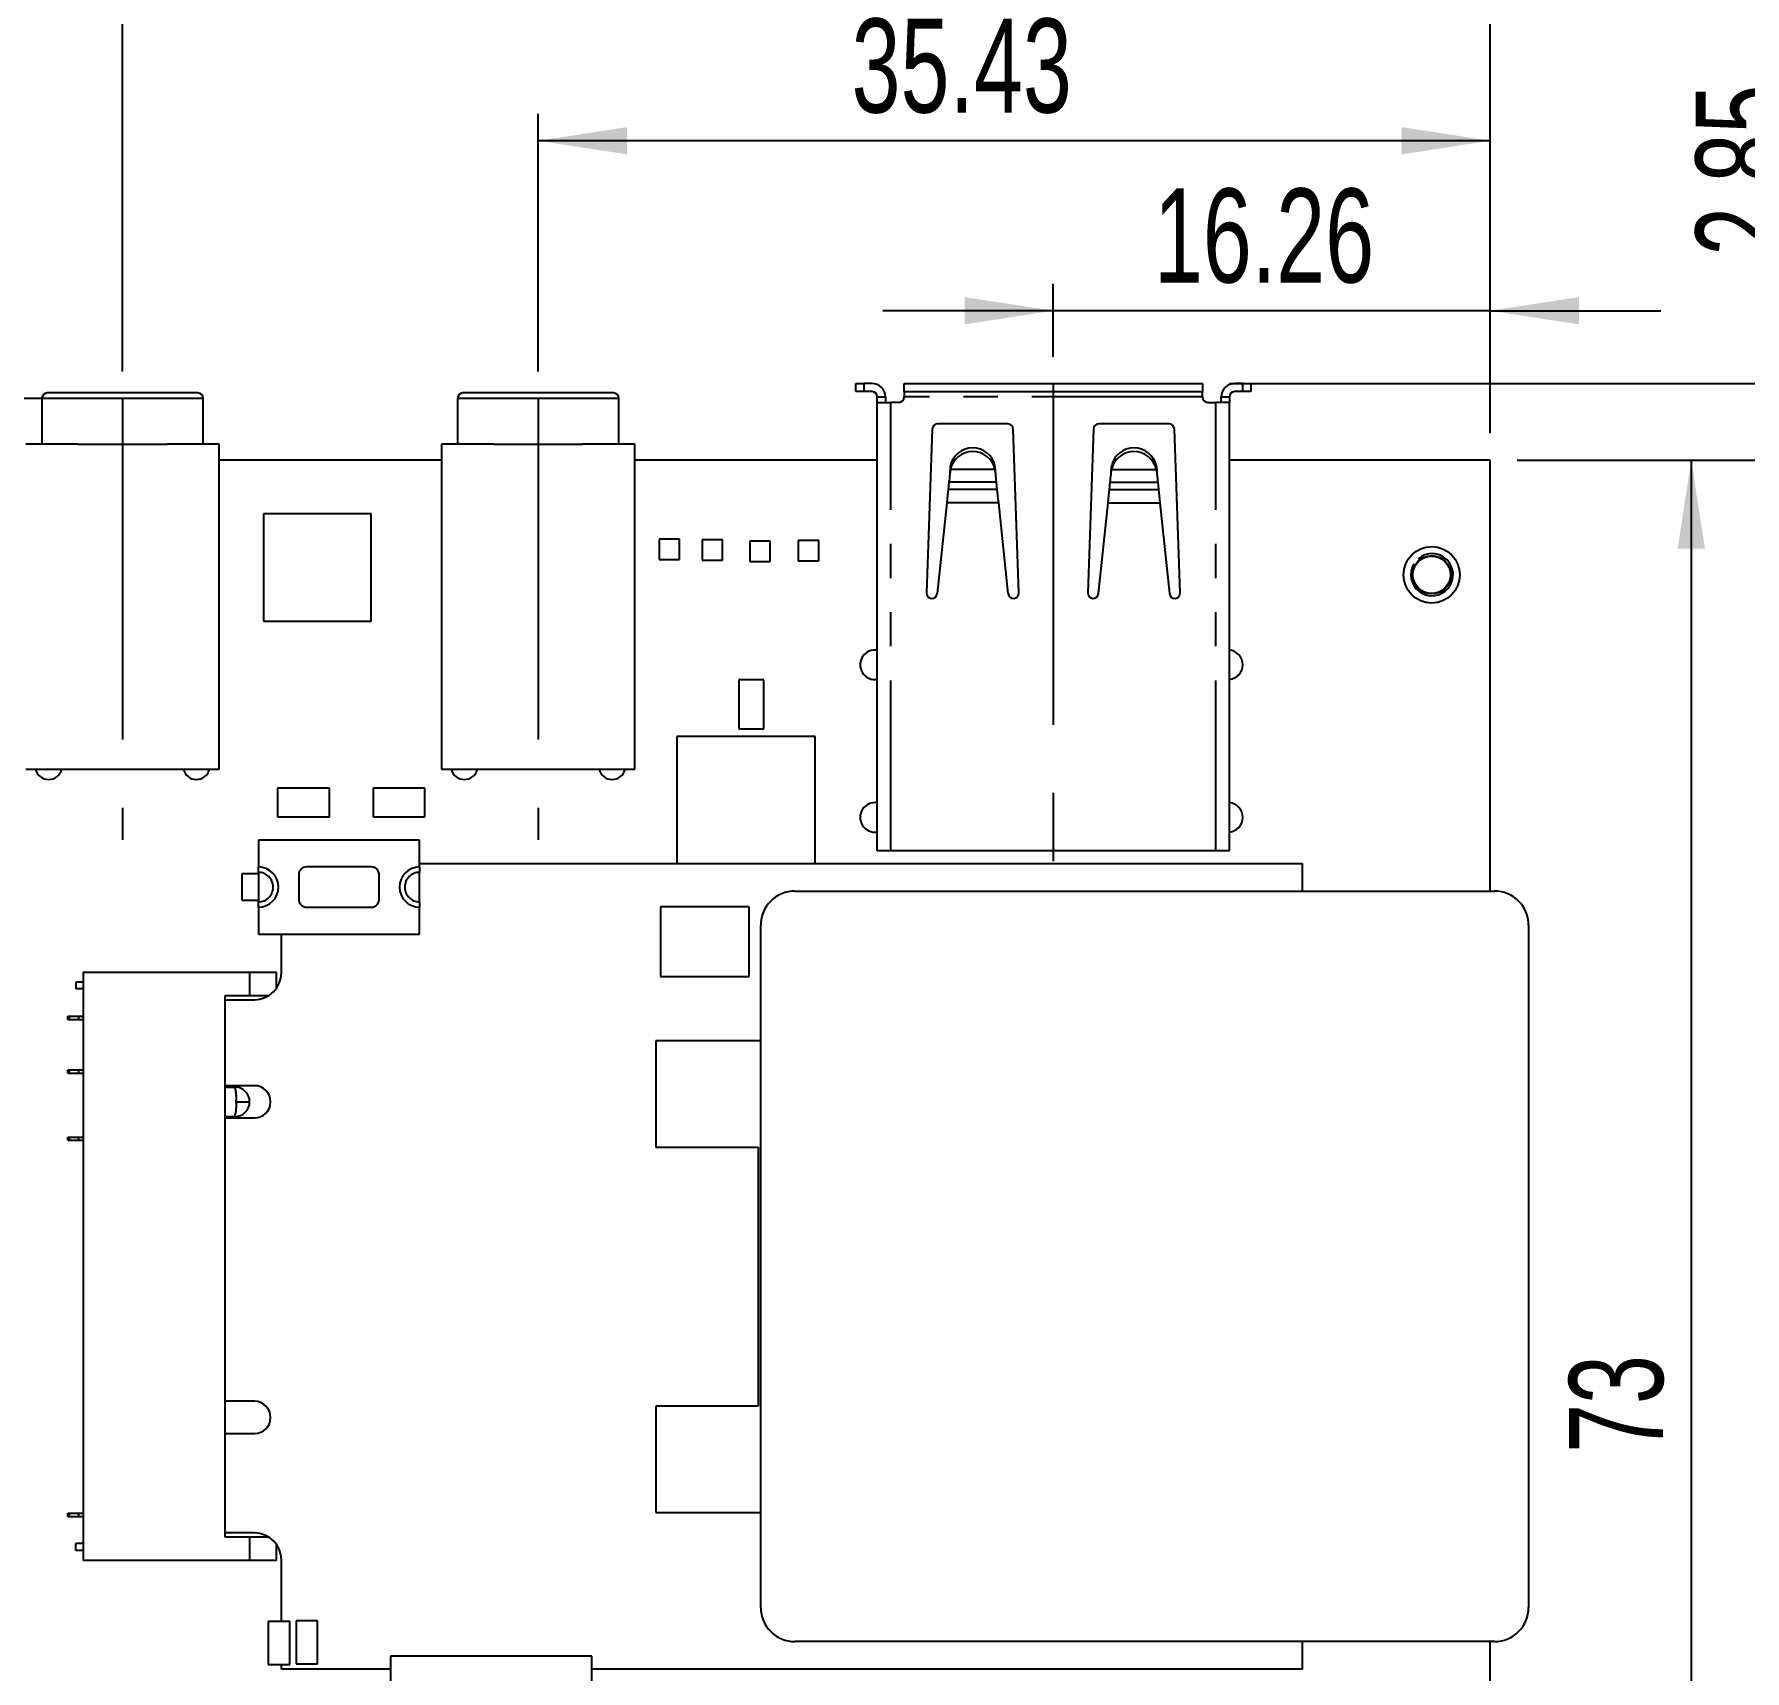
# Model space of a CAD drawing. Extents: x 5 to 415, y 3 to 292.
# Drawn here: x 79.6 to 143.2, y 135.3 to 196.2 of the extents above; entities that cross this region are included whole.
import ezdxf
from ezdxf.enums import TextEntityAlignment as Align

# ---------------------------------------------------------------- set-up
doc = ezdxf.new("R2010")
doc.units = 0
doc.linetypes.add('CENTERX2', pattern=[20.32, 12.7, -2.54, 2.54, -2.54])
doc.linetypes.add('PHANTOM', pattern=[12.7, 6.35, -1.27, 1.27, -1.27, 1.27, -1.27])
doc.layers.get('0').update_dxf_attribs({"linetype": 'CONTINUOUS'})
doc.dimstyles.new('SLDDIMSTYLE0', dxfattribs={"dimtxt": 3.5, "dimasz": 3.302, "dimexe": 0, "dimexo": 0.0625, "dimgap": 0.875, "dimtad": 1, "dimrnd": 1e-09, "dimzin": 12, "dimsah": 1, "dimcen": 0.09, "dimazin": 3, "dimtfac": 1, "dimtmove": 0, "dimatfit": 3})
doc.dimstyles.new('SLDDIMSTYLE1', dxfattribs={"dimtxt": 3.5, "dimasz": 3.302, "dimexe": 0, "dimexo": 0.0625, "dimgap": 0.875, "dimtad": 1, "dimrnd": 1e-09, "dimzin": 12, "dimsah": 1, "dimcen": 0.09, "dimazin": 3, "dimtfac": 1, "dimtofl": 0, "dimtmove": 0, "dimatfit": 3})
doc.dimstyles.new('SLDDIMSTYLE2', dxfattribs={"dimtxt": 3.5, "dimasz": 3.302, "dimexe": 0, "dimexo": 0.0625, "dimgap": 0.875, "dimtad": 1, "dimrnd": 1e-09, "dimzin": 4, "dimsah": 1, "dimcen": 0.09, "dimazin": 3, "dimtfac": 1, "dimtofl": 0, "dimtmove": 0, "dimatfit": 3})
doc.dimstyles.new('SLDDIMSTYLE3', dxfattribs={"dimtxt": 3.5, "dimasz": 3.302, "dimexe": 0, "dimexo": 0.0625, "dimgap": 0.875, "dimtad": 1, "dimrnd": 1e-09, "dimzin": 4, "dimsah": 1, "dimcen": 0.09, "dimazin": 3, "dimtfac": 1, "dimtmove": 0, "dimatfit": 3})

# ---------------------------------------------------------------- blocks, each defined once
blk = doc.blocks.new('_D')
at = {"color": 7, "linetype": 'CONTINUOUS'}
for p, q in [((117.49, 184.202), (117.49, 186.914)), ((133.75, 181.352), (133.75, 186.914)), ((117.49, 185.914), (111.14, 185.914)), ((133.75, 185.914), (117.49, 185.914)), ((133.75, 185.914), (140.1, 185.914))]:
    blk.add_line(p, q, dxfattribs=at)
for points in [[(117.49, 185.914), (114.188, 186.422), (114.188, 185.406)], [(133.75, 185.914), (137.052, 185.406), (137.052, 186.422)]]:
    blk.add_solid(points, dxfattribs=at)
at = {"color": 7, "linetype": 'CONTINUOUS', "width": 0.7}
blk.add_text('16.26', height=3.5, dxfattribs=at).set_placement((121.231, 185.914), align=Align.BOTTOM_LEFT)
blk = doc.blocks.new('_D_1')
at = {"color": 7, "linetype": 'CONTINUOUS'}
for p, q in [((98.32, 183.652), (98.32, 193.241)), ((133.75, 181.352), (133.75, 193.241)), ((133.75, 192.241), (98.32, 192.241))]:
    blk.add_line(p, q, dxfattribs=at)
for points in [[(98.32, 192.241), (101.622, 191.733), (101.622, 192.749)], [(133.75, 192.241), (130.448, 192.749), (130.448, 191.733)]]:
    blk.add_solid(points, dxfattribs=at)
at = {"color": 7, "linetype": 'CONTINUOUS', "width": 0.7}
blk.add_text('35.43', height=3.5, dxfattribs=at).set_placement((109.981, 192.241), align=Align.BOTTOM_LEFT)
blk = doc.blocks.new('_D_2')
at = {"color": 7, "linetype": 'CONTINUOUS'}
for p, q in [((82.85, 183.652), (82.85, 198.414)), ((133.75, 181.352), (133.75, 198.414)), ((133.75, 197.414), (82.85, 197.414))]:
    blk.add_line(p, q, dxfattribs=at)
for points in [[(82.85, 197.414), (86.152, 196.906), (86.152, 197.922)], [(133.75, 197.414), (130.448, 197.922), (130.448, 196.906)]]:
    blk.add_solid(points, dxfattribs=at)
at = {"color": 7, "linetype": 'CONTINUOUS', "width": 0.7}
blk.add_text('50.90', height=3.5, dxfattribs=at).set_placement((102.456, 197.414), align=Align.BOTTOM_LEFT)
blk = doc.blocks.new('_D_3')
at = {"color": 7, "linetype": 'CONTINUOUS'}
for p, q in [((41.778, 184.575), (41.778, 204.414)), ((133.75, 181.352), (133.75, 204.414)), ((133.75, 203.414), (41.778, 203.414))]:
    blk.add_line(p, q, dxfattribs=at)
for points in [[(41.778, 203.414), (45.08, 202.906), (45.08, 203.922)], [(133.75, 203.414), (130.448, 203.922), (130.448, 202.906)]]:
    blk.add_solid(points, dxfattribs=at)
at = {"color": 7, "linetype": 'CONTINUOUS', "width": 0.7}
blk.add_text('91.97', height=3.5, dxfattribs=at).set_placement((81.074, 203.414), align=Align.BOTTOM_LEFT)
blk = doc.blocks.new('_D_9')
at = {"color": 7, "linetype": 'CONTINUOUS'}
for p, q in [((58.546, 182.652), (58.546, 196.083)), ((81.85, 182.652), (57.546, 182.652)), ((58.546, 182.652), (58.546, 180.352)), ((58.546, 180.352), (58.546, 174.002))]:
    blk.add_line(p, q, dxfattribs=at)
for points in [[(58.546, 182.652), (59.054, 185.954), (58.038, 185.954)], [(58.546, 180.352), (58.038, 177.05), (59.054, 177.05)]]:
    blk.add_solid(points, dxfattribs=at)
at = {"color": 7, "linetype": 'CONTINUOUS', "width": 0.7}
blk.add_text('2.30', height=3.5, rotation=90, dxfattribs=at).set_placement((58.546, 187.032), align=Align.BOTTOM_LEFT)
blk = doc.blocks.new('_D_11')
at = {"color": 7, "linetype": 'CONTINUOUS'}
for p, q in [((33.75, 181.352), (33.75, 210.414)), ((133.75, 181.352), (133.75, 210.414)), ((133.75, 209.414), (33.75, 209.414))]:
    blk.add_line(p, q, dxfattribs=at)
for points in [[(33.75, 209.414), (37.052, 208.906), (37.052, 209.922)], [(133.75, 209.414), (130.448, 209.922), (130.448, 208.906)]]:
    blk.add_solid(points, dxfattribs=at)
at = {"color": 7, "linetype": 'CONTINUOUS', "width": 0.7}
blk.add_text('100', height=3.5, dxfattribs=at).set_placement((83.014, 209.414, -81.793), align=Align.BOTTOM_LEFT)
blk = doc.blocks.new('_D_12')
at = {"color": 7, "linetype": 'CONTINUOUS'}
for p, q in [((134.75, 180.352), (142.232, 180.352)), ((141.232, 180.352), (141.232, 107.352)), ((134.75, 107.352), (142.232, 107.352))]:
    blk.add_line(p, q, dxfattribs=at)
for points in [[(141.232, 180.352), (140.724, 177.05), (141.74, 177.05)], [(141.232, 107.352), (141.74, 110.654), (140.724, 110.654)]]:
    blk.add_solid(points, dxfattribs=at)
at = {"color": 7, "linetype": 'CONTINUOUS', "width": 0.7}
blk.add_text('73', height=3.5, rotation=90, dxfattribs=at).set_placement((141.232, 143.389, -81.793), align=Align.BOTTOM_LEFT)
blk = doc.blocks.new('_D_17')
at = {"color": 7, "linetype": 'CONTINUOUS'}
for p, q in [((145.943, 183.202), (145.943, 197.009)), ((124.04, 183.202), (146.943, 183.202)), ((145.943, 183.202), (145.943, 180.352)), ((134.75, 180.352), (146.943, 180.352)), ((145.943, 180.352), (145.943, 174.002))]:
    blk.add_line(p, q, dxfattribs=at)
for points in [[(145.943, 183.202), (146.451, 186.504), (145.435, 186.504)], [(145.943, 180.352), (145.435, 177.05), (146.451, 177.05)]]:
    blk.add_solid(points, dxfattribs=at)
at = {"color": 7, "linetype": 'CONTINUOUS', "width": 0.7}
blk.add_text('2.85', height=3.5, rotation=90, dxfattribs=at).set_placement((145.943, 187.957, -81.793), align=Align.BOTTOM_LEFT)

msp = doc.modelspace()

# ---------------------------------------------------------------- linework, layer by layer
at = {"color": 7, "linetype": 'CONTINUOUS'}
for p, q in [((85.65, 182.852), (80.05, 182.852)), ((101.12, 182.852), (95.52, 182.852)), ((110.14, 182.902), (110.14, 183.202)), ((110.14, 183.202), (110.44, 183.202)), ((110.44, 182.902), (110.14, 182.902)), ((110.74, 183.202), (110.44, 183.202)), ((110.74, 182.902), (110.44, 182.902)), ((111.94, 182.902), (111.94, 183.202)), ((111.94, 183.202), (123.04, 183.202)), ((111.94, 182.902), (123.04, 182.902)), ((111.94, 182.902), (111.94, 182.702)), ((123.04, 183.202), (123.04, 182.902)), ((123.04, 182.702), (123.04, 182.902)), ((124.54, 183.202), (124.24, 183.202)), ((124.54, 182.902), (124.24, 182.902)), ((124.54, 183.202), (124.84, 183.202)), ((124.84, 182.902), (124.54, 182.902)), ((124.84, 183.202), (124.84, 182.902)), ((79.85, 182.652), (79.85, 180.952)), ((85.85, 180.952), (85.85, 182.652)), ((95.32, 182.652), (95.32, 180.952)), ((101.32, 180.952), (101.32, 182.652)), ((110.94, 182.502), (110.94, 182.702)), ((110.94, 165.802), (110.94, 182.502)), ((110.94, 182.502), (111.44, 182.502)), ((111.24, 182.702), (111.24, 182.502)), ((111.74, 182.502), (111.44, 182.502)), ((123.24, 182.502), (123.54, 182.502)), ((124.04, 182.502), (123.54, 182.502)), ((123.74, 182.502), (123.74, 182.702)), ((124.04, 182.702), (124.04, 182.502)), ((124.04, 165.802), (124.04, 182.502)), ((112.984, 181.509), (112.771, 175.409)), ((115.797, 181.702), (113.184, 181.702)), ((116.21, 175.409), (115.997, 181.509)), ((118.984, 181.509), (118.771, 175.409)), ((121.797, 181.702), (119.184, 181.702)), ((122.21, 175.409), (121.997, 181.509)), ((81.192, 180.952), (79.25, 180.952)), ((81.192, 180.952), (84.509, 180.952)), ((86.45, 180.952), (84.509, 180.952)), ((86.45, 168.852), (86.45, 180.952)), ((94.72, 180.952), (94.72, 168.852)), ((96.662, 180.952), (94.72, 180.952)), ((96.662, 180.952), (99.979, 180.952)), ((101.92, 180.952), (99.979, 180.952)), ((101.92, 168.852), (101.92, 180.952)), ((94.72, 180.352), (86.45, 180.352)), ((110.94, 180.352), (101.92, 180.352)), ((133.75, 180.352), (124.04, 180.352)), ((133.75, 164.309), (133.75, 180.352)), ((113.606, 179.535), (113.577, 179.257)), ((113.661, 180.147), (113.645, 179.973)), ((113.661, 180.006), (113.645, 179.907)), ((113.661, 180.006), (113.661, 180.147)), ((115.319, 180.006), (115.319, 180.147)), ((115.336, 179.973), (115.319, 180.147)), ((115.336, 179.907), (115.319, 180.006)), ((115.404, 179.257), (115.375, 179.535)), ((119.577, 179.257), (119.606, 179.535)), ((119.645, 179.973), (119.661, 180.147)), ((119.645, 179.907), (119.661, 180.006)), ((119.661, 180.006), (119.661, 180.147)), ((121.319, 180.006), (121.319, 180.147)), ((121.319, 180.147), (121.336, 179.973)), ((121.319, 180.006), (121.336, 179.907)), ((121.375, 179.535), (121.404, 179.257)), ((88.102, 178.352), (88.102, 174.352)), ((92.102, 178.352), (88.102, 178.352)), ((92.102, 174.352), (92.102, 178.352)), ((113.525, 178.762), (113.169, 175.381)), ((115.811, 175.381), (115.456, 178.762)), ((119.169, 175.381), (119.525, 178.762)), ((121.456, 178.762), (121.811, 175.381)), ((103.58, 177.411), (102.818, 177.411)), ((102.818, 177.411), (102.818, 176.649)), ((103.58, 176.649), (103.58, 177.411)), ((105.18, 177.386), (104.418, 177.386)), ((104.418, 177.386), (104.418, 176.624)), ((105.18, 176.624), (105.18, 177.386)), ((106.958, 177.335), (106.196, 177.335)), ((106.196, 177.335), (106.196, 176.573)), ((106.958, 176.573), (106.958, 177.335)), ((107.999, 177.361), (107.999, 176.599)), ((108.761, 177.361), (107.999, 177.361)), ((108.761, 176.599), (108.761, 177.361)), ((102.818, 176.649), (103.58, 176.649)), ((104.418, 176.624), (105.18, 176.624)), ((106.196, 176.573), (106.958, 176.573)), ((107.999, 176.599), (108.761, 176.599)), ((88.102, 174.352), (92.102, 174.352)), ((105.787, 172.175), (105.787, 170.345)), ((106.717, 172.175), (105.787, 172.175)), ((106.717, 170.345), (106.717, 172.175)), ((103.474, 170.06), (103.474, 165.339)), ((108.624, 170.06), (103.474, 170.06)), ((105.787, 170.345), (106.717, 170.345)), ((108.624, 165.339), (108.624, 170.06)), ((79.25, 168.852), (86.45, 168.852)), ((94.72, 168.852), (101.92, 168.852)), ((90.55, 168.14), (88.619, 168.14)), ((88.619, 168.14), (88.619, 167.074)), ((90.55, 167.074), (90.55, 168.14)), ((92.175, 168.14), (92.175, 167.074)), ((94.106, 168.14), (92.175, 168.14)), ((94.106, 167.074), (94.106, 168.14)), ((88.619, 167.074), (90.55, 167.074)), ((92.175, 167.074), (94.106, 167.074)), ((93.905, 166.207), (87.905, 166.207)), ((87.905, 166.207), (87.905, 165.207)), ((93.905, 165.207), (93.905, 166.207)), ((111.44, 165.802), (110.94, 165.802)), ((123.54, 165.802), (111.44, 165.802)), ((124.04, 165.802), (123.54, 165.802)), ((87.305, 163.957), (87.305, 164.957)), ((87.305, 164.957), (87.905, 164.957)), ((87.905, 165.007), (87.905, 165.207)), ((87.905, 165.007), (87.905, 163.907)), ((89.405, 164.907), (89.405, 164.007)), ((92.105, 165.207), (89.705, 165.207)), ((92.405, 164.007), (92.405, 164.907)), ((93.905, 165.339), (126.761, 165.339)), ((93.905, 165.207), (93.905, 165.007)), ((93.905, 163.907), (93.905, 165.007)), ((126.761, 164.309), (126.761, 165.339)), ((107.872, 164.309), (133.907, 164.309)), ((87.905, 163.957), (87.305, 163.957)), ((87.905, 163.707), (87.905, 163.907)), ((87.905, 163.707), (87.905, 162.707)), ((89.705, 163.707), (92.105, 163.707)), ((93.905, 163.907), (93.905, 163.707)), ((93.905, 162.707), (93.905, 163.707)), ((106.17, 163.725), (102.87, 163.725)), ((102.87, 163.725), (102.87, 161.125)), ((106.17, 161.125), (106.17, 163.725)), ((106.602, 137.639), (106.602, 163.039)), ((135.177, 163.039), (135.177, 137.639)), ((87.905, 162.707), (93.905, 162.707)), ((88.761, 161.264), (88.761, 162.707)), ((81.381, 161.289), (81.381, 139.389)), ((81.381, 161.289), (87.581, 161.289)), ((87.581, 161.289), (87.581, 160.414)), ((87.581, 161.289), (88.581, 161.289)), ((88.581, 160.692), (88.581, 161.289)), ((102.87, 161.125), (106.17, 161.125)), ((81.111, 160.914), (81.111, 160.664)), ((81.381, 160.914), (81.111, 160.914)), ((81.381, 160.664), (81.111, 160.664)), ((87.581, 160.414), (86.661, 160.414)), ((86.661, 160.414), (86.661, 156.464)), ((86.661, 160.264), (87.761, 160.264)), ((88.31, 160.414), (87.581, 160.414)), ((80.811, 159.529), (80.811, 159.649)), ((80.811, 159.649), (80.861, 159.649)), ((80.811, 159.529), (80.861, 159.529)), ((80.861, 159.649), (81.208, 159.649)), ((80.861, 159.529), (81.208, 159.529)), ((81.208, 159.649), (81.208, 159.529)), ((81.208, 159.649), (81.381, 159.649)), ((81.208, 159.529), (81.381, 159.529)), ((106.602, 158.73), (102.691, 158.73)), ((102.691, 158.73), (102.691, 154.78)), ((80.811, 157.529), (80.811, 157.649)), ((80.811, 157.649), (80.861, 157.649)), ((80.811, 157.529), (80.861, 157.529)), ((80.861, 157.649), (81.208, 157.649)), ((80.861, 157.529), (81.208, 157.529)), ((81.208, 157.649), (81.208, 157.529)), ((81.208, 157.649), (81.381, 157.649)), ((81.208, 157.529), (81.381, 157.529)), ((87.761, 157.064), (86.661, 157.064)), ((86.661, 157.014), (87.031, 157.014)), ((86.661, 156.464), (86.661, 140.264)), ((86.661, 155.914), (87.031, 155.914)), ((86.661, 155.864), (87.761, 155.864)), ((80.811, 155.029), (80.811, 155.149)), ((80.811, 155.149), (80.861, 155.149)), ((80.811, 155.029), (80.861, 155.029)), ((80.861, 155.149), (81.208, 155.149)), ((80.861, 155.029), (81.208, 155.029)), ((81.208, 155.149), (81.208, 155.029)), ((81.208, 155.149), (81.381, 155.149)), ((81.208, 155.029), (81.381, 155.029)), ((102.691, 154.78), (106.501, 154.78)), ((106.501, 154.78), (106.501, 145.128)), ((87.761, 145.314), (86.661, 145.314)), ((102.691, 145.128), (102.691, 141.178)), ((106.501, 145.128), (102.691, 145.128)), ((86.661, 144.114), (87.761, 144.114)), ((80.811, 141.029), (80.811, 141.149)), ((80.811, 141.149), (80.861, 141.149)), ((80.811, 141.029), (80.861, 141.029)), ((80.861, 141.149), (81.208, 141.149)), ((80.861, 141.029), (81.208, 141.029)), ((81.208, 141.149), (81.208, 141.029)), ((81.208, 141.149), (81.381, 141.149)), ((81.208, 141.029), (81.381, 141.029)), ((102.691, 141.178), (106.602, 141.178)), ((87.761, 140.414), (86.661, 140.414)), ((86.661, 140.264), (87.581, 140.264)), ((87.581, 140.264), (87.581, 139.389)), ((87.581, 140.264), (88.31, 140.264)), ((81.111, 139.764), (81.111, 140.014)), ((81.381, 140.014), (81.111, 140.014)), ((81.381, 139.764), (81.111, 139.764)), ((88.581, 139.389), (88.581, 139.986)), ((87.581, 139.389), (81.381, 139.389)), ((88.581, 139.389), (87.581, 139.389)), ((88.761, 137.114), (88.761, 139.414)), ((88.27, 137.114), (88.27, 135.514)), ((89.07, 137.114), (88.27, 137.114)), ((89.07, 135.514), (89.07, 137.114)), ((89.311, 137.14), (89.311, 135.54)), ((90.111, 137.14), (89.311, 137.14)), ((90.111, 135.54), (90.111, 137.14)), ((133.907, 136.369), (107.872, 136.369)), ((126.761, 135.339), (126.761, 136.369)), ((133.75, 107.352), (133.75, 136.369)), ((100.319, 135.828), (92.819, 135.828)), ((92.819, 135.828), (92.819, 129.028)), ((100.319, 129.028), (100.319, 135.828)), ((88.27, 135.514), (89.07, 135.514)), ((88.761, 135.339), (88.761, 135.514)), ((92.819, 135.339), (88.761, 135.339)), ((89.311, 135.54), (90.111, 135.54)), ((126.761, 135.339), (100.319, 135.339))]:
    msp.add_line(p, q, dxfattribs=at)
at = {"color": 8, "linetype": 'PHANTOM'}
for p, q in [((110.44, 183.202), (110.44, 182.902)), ((124.54, 182.902), (124.54, 183.202)), ((85.85, 182.652), (79.85, 182.652)), ((101.32, 182.652), (95.32, 182.652)), ((110.94, 182.702), (111.24, 182.702)), ((111.44, 165.802), (111.44, 182.502)), ((123.04, 182.702), (111.94, 182.702)), ((123.54, 165.802), (123.54, 182.502)), ((123.74, 182.702), (124.04, 182.702)), ((115.375, 179.535), (113.606, 179.535)), ((113.645, 179.907), (113.645, 179.973)), ((115.319, 180.006), (113.661, 180.006)), ((115.336, 179.907), (115.336, 179.973)), ((119.606, 179.535), (121.375, 179.535)), ((119.645, 179.907), (119.645, 179.973)), ((119.661, 180.006), (121.319, 180.006)), ((121.336, 179.907), (121.336, 179.973)), ((115.404, 179.257), (113.577, 179.257)), ((119.577, 179.257), (121.404, 179.257)), ((115.456, 178.762), (113.525, 178.762)), ((119.525, 178.762), (121.456, 178.762)), ((80.861, 159.649), (80.861, 159.529)), ((80.861, 157.649), (80.861, 157.529)), ((87.081, 156.464), (87.581, 156.464)), ((80.861, 155.149), (80.861, 155.029)), ((80.861, 141.149), (80.861, 141.029))]:
    msp.add_line(p, q, dxfattribs=at)
at = {"color": 7, "linetype": 'CENTERX2'}
for p, q in [((117.49, 183.202), (117.49, 163.253)), ((82.85, 182.652), (82.85, 166.217)), ((98.32, 182.652), (98.32, 166.217))]:
    msp.add_line(p, q, dxfattribs=at)
at = {"color": 7, "linetype": 'CONTINUOUS', "flags": 128}
for points in [[(113.645, 179.907), (113.637, 179.827), (113.628, 179.746), (113.62, 179.669), (113.613, 179.597), (113.606, 179.535)], [(113.645, 179.973), (113.637, 179.833), (113.636, 179.818)], [(115.345, 179.818), (115.344, 179.833), (115.336, 179.973)], [(115.375, 179.535), (115.368, 179.597), (115.361, 179.669), (115.353, 179.746), (115.344, 179.827), (115.336, 179.907)], [(119.606, 179.535), (119.613, 179.597), (119.62, 179.669), (119.628, 179.746), (119.637, 179.827), (119.645, 179.907)], [(119.636, 179.818), (119.637, 179.833), (119.645, 179.973)], [(121.336, 179.973), (121.344, 179.833), (121.345, 179.818)], [(121.336, 179.907), (121.344, 179.827), (121.353, 179.746), (121.361, 179.669), (121.368, 179.597), (121.375, 179.535)], [(113.577, 179.257), (113.566, 179.151), (113.553, 179.03), (113.539, 178.899), (113.525, 178.762)], [(115.456, 178.762), (115.442, 178.899), (115.428, 179.03), (115.415, 179.151), (115.404, 179.257)], [(119.525, 178.762), (119.539, 178.899), (119.553, 179.03), (119.566, 179.151), (119.577, 179.257)], [(121.404, 179.257), (121.415, 179.151), (121.428, 179.03), (121.442, 178.899), (121.456, 178.762)]]:
    msp.add_lwpolyline(points, dxfattribs=at)
at = {"color": 7, "linetype": 'CONTINUOUS'}
for radius in [1.05, 0.713, 0.7]:
    msp.add_circle((131.57, 176.082), radius, dxfattribs=at)
for centre, radius, start, end in [((80.05, 182.652), 0.2, 90, 180), ((85.65, 182.652), 0.2, 0, 90), ((95.52, 182.652), 0.2, 90, 180), ((101.12, 182.652), 0.2, 360, 90), ((110.74, 182.702), 0.5, 0, 90), ((110.74, 182.702), 0.2, 0, 90), ((124.24, 182.702), 0.5, 90, 180), ((124.24, 182.702), 0.2, 90, 180), ((111.74, 182.702), 0.2, 270, 0), ((123.24, 182.702), 0.2, 180, 270), ((113.184, 181.502), 0.2, 90, 178), ((115.797, 181.502), 0.2, 2, 90), ((119.184, 181.502), 0.2, 90, 178), ((121.797, 181.502), 0.2, 2, 90), ((114.49, 179.959), 0.85, 12.79452, 167.20548), ((120.49, 179.959), 0.85, 12.79425, 167.20575), ((114.49, 179.818), 0.85, 12.79473, 167.20527), ((120.49, 179.818), 0.85, 12.79446, 167.20554), ((131.581, 176.089), 0.785, 148.81035, 131.02452), ((112.971, 175.402), 0.2, 178, 354), ((116.01, 175.402), 0.2, 186, 2), ((118.971, 175.402), 0.2, 178, 354), ((122.01, 175.402), 0.2, 186, 2), ((110.85, 172.732), 0.55, 80.58197, 279.41803), ((123.99, 172.732), 0.55, 0, 84.78409), ((123.99, 172.732), 0.55, 275.21591, 0), ((80.1, 168.962), 0.5, 192.70903, 347.29097), ((85.6, 168.962), 0.5, 192.70903, 347.29097), ((95.57, 168.962), 0.5, 192.70903, 347.29097), ((101.07, 168.962), 0.5, 192.70903, 347.29097), ((110.85, 167.052), 0.55, 80.58197, 279.41803), ((123.99, 167.052), 0.55, 0, 84.78409), ((123.99, 167.052), 0.55, 275.21591, 0), ((87.905, 164.457), 0.75, 270, 90), ((89.705, 164.907), 0.3, 90, 180), ((92.105, 164.907), 0.3, 360, 90), ((93.905, 164.457), 0.75, 90, 270), ((107.872, 163.039), 1.27, 90, 180), ((133.907, 163.039), 1.27, 0, 90), ((89.705, 164.007), 0.3, 180, 270), ((92.105, 164.007), 0.3, 270, 0), ((87.761, 161.264), 1, 270, 0), ((87.031, 156.464), 0.55, 0.00091, 89.99909), ((87.761, 156.464), 0.6, 270, 90), ((87.031, 156.464), 0.55, 270.00019, 359.99981), ((87.761, 144.714), 0.6, 270, 90), ((87.761, 139.414), 1, 0, 90), ((107.872, 137.639), 1.27, 180, 270), ((133.907, 137.639), 1.27, 270, 0)]:
    msp.add_arc(centre, radius, start, end, dxfattribs=at)
at = {"color": 8, "linetype": 'PHANTOM'}
for centre, radius, start, end in [((87.905, 164.457), 0.55, 270, 90), ((93.905, 164.457), 0.55, 90, 270), ((85.613, 156.608), 1.475, 354.40284, 15.98616), ((85.613, 156.32), 1.474, 344.01155, 5.59945)]:
    msp.add_arc(centre, radius, start, end, dxfattribs=at)

# ---------------------------------------------------------------- dimensions: what is measured, and where the dimension line sits
at = {"color": 7, "linetype": 'CONTINUOUS'}
for base, p2, dimstyle, picture, middle in [((33.75, 209.414), (33.75, 180.352), 'SLDDIMSTYLE1', '_D_11', (86.893, 209.414)), ((41.778, 203.414), (41.778, 183.575), 'SLDDIMSTYLE1', '_D_3', (86.893, 203.414)), ((82.85, 197.414), (82.85, 182.652), 'SLDDIMSTYLE2', '_D_2', (108.274, 197.414)), ((98.32, 192.241), (98.32, 182.652), 'SLDDIMSTYLE1', '_D_1', (115.8, 192.241)), ((117.49, 185.914), (117.49, 183.202), 'SLDDIMSTYLE0', '_D', (127.05, 185.914))]:
    dim = msp.add_linear_dim(base=base, p1=(133.75, 180.352), p2=p2, dimstyle=dimstyle, dxfattribs=at)
    dim.commit()
    dim.dimension.update_dxf_attribs({"geometry": picture, "text_midpoint": middle, "dimtype": 160})
for base, p1, p2, dimstyle, picture, middle in [((145.943, 180.352), (123.04, 183.202), (133.75, 180.352), 'SLDDIMSTYLE0', '_D_17', (145.943, 192.483)), ((58.546, 180.352), (82.85, 182.652), (33.75, 180.352), 'SLDDIMSTYLE3', '_D_9', (58.546, 191.557)), ((141.232, 107.352), (133.75, 180.352), (133.75, 107.352), 'SLDDIMSTYLE1', '_D_12', (141.232, 145.975))]:
    dim = msp.add_linear_dim(base=base, p1=p1, p2=p2, angle=90, dimstyle=dimstyle, dxfattribs=at)
    dim.commit()
    dim.dimension.update_dxf_attribs({"geometry": picture, "text_midpoint": middle, "dimtype": 160})

doc.saveas('drawing.dxf')
